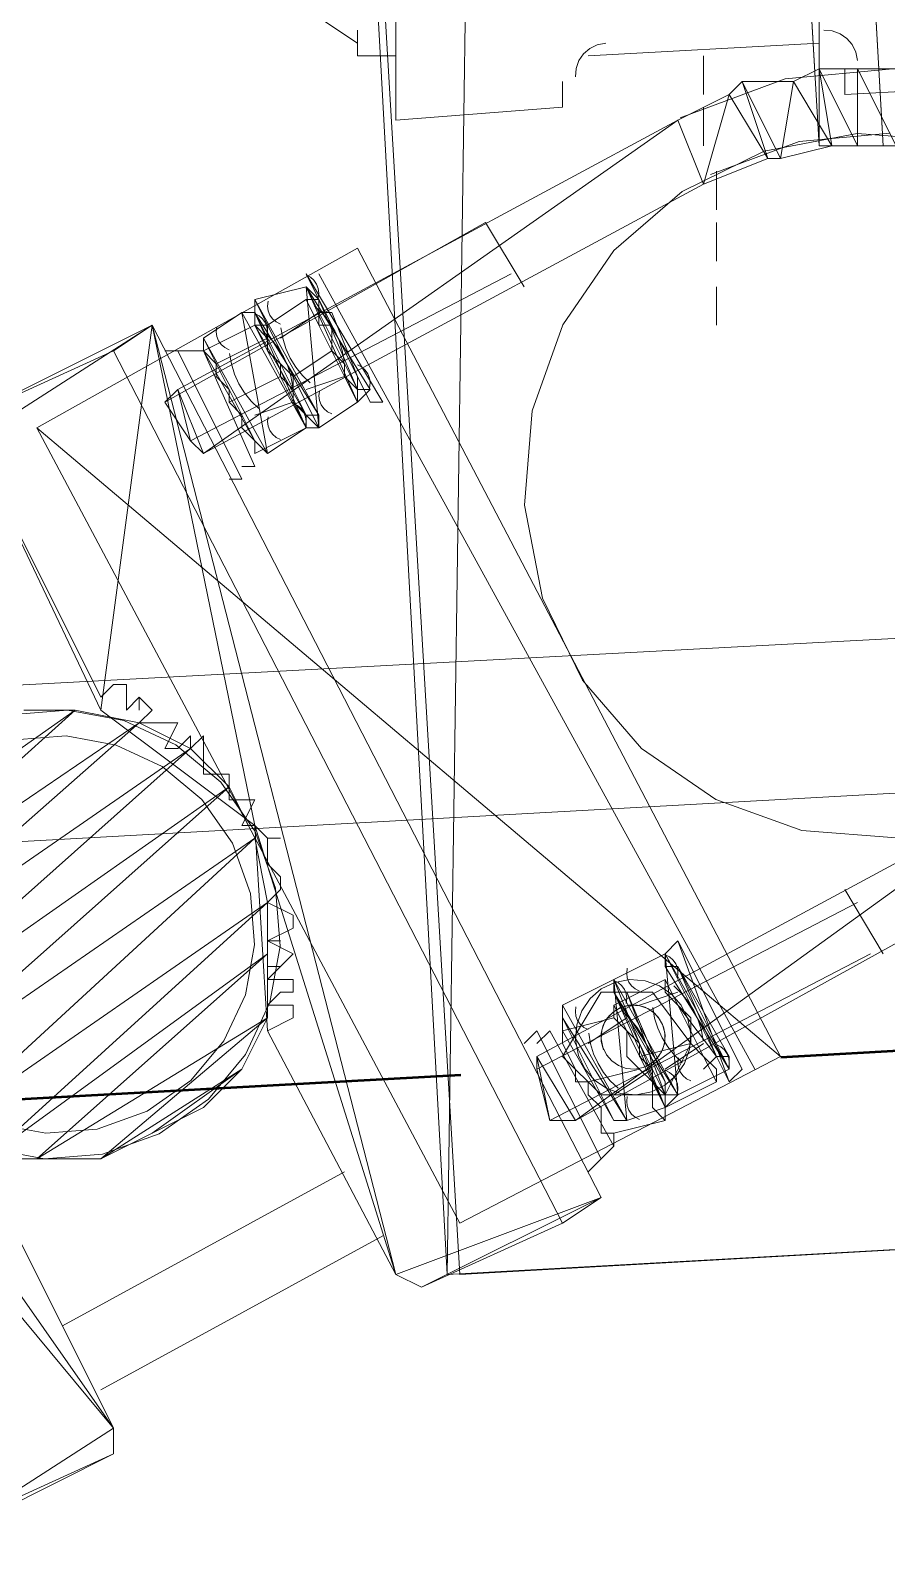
# Paper-space layout '01 Roof Support Layout' of a CAD drawing. Header units: millimetres. Extents: x 5 to 415, y 5 to 292.
# Drawn here: x 117.77 to 121.78, y 73.22 to 80.3 of the extents above; entities that cross this region are included whole.
import ezdxf

# ---------------------------------------------------------------- set-up
doc = ezdxf.new("R2010")
doc.units = ezdxf.units.MM
doc.linetypes.add('DASHED_REVIEW', pattern=[4, 2.5, -1.5])
doc.layers.add('EMBEDDED_BEAMS', color=7, linetype='Continuous')
doc.layers.add('EXISTING', color=7, linetype='Continuous')

# ---------------------------------------------------------------- blocks, each defined once
blk = doc.blocks.new('SHEET_01')
at = {"layer": 'EMBEDDED_BEAMS', "color": 7, "linetype": 'DASHED_REVIEW', "lineweight": 50}
blk.add_line((89.33, 73.73), (266.21, 83.51), dxfattribs=at)
at = {"layer": 'EXISTING', "color": 254, "linetype": 'Continuous', "lineweight": 13}
for p, q in [((119.72, 74.48), (120.62, 137)), ((116.3, 136.76), (119.72, 74.48)), ((119.72, 74.48), (116.3, 136.76)), ((121.16, 84.98), (121.46, 79.76)), ((121.46, 79.76), (121.16, 84.98)), ((121.46, 84.98), (121.76, 79.76)), ((121.46, 79.76), (121.46, 84.98)), ((121.76, 79.76), (121.46, 84.98)), ((119.36, 81.56), (119.78, 74.48)), ((119.12, 80.36), (119.3, 80.24)), ((119.48, 79.88), (119.48, 80.36)), ((119.3, 80.18), (119.3, 80.3)), ((121.5218, 80.2966), (121.4817, 80.2998)), ((121.5584, 80.2835), (121.5218, 80.2966)), ((120.3872, 80.2151), (120.3582, 80.19)), ((121.46, 80.24), (120.38, 80.18)), ((120.4222, 80.2322), (120.3872, 80.2151)), ((120.4617, 80.2398), (120.4222, 80.2322)), ((121.59, 80.2618), (121.5584, 80.2835)), ((121.6151, 80.2328), (121.59, 80.2618)), ((121.6322, 80.1978), (121.6151, 80.2328)), ((119.48, 80.18), (119.3, 80.18)), ((120.3365, 80.1584), (120.3234, 80.1218)), ((120.3582, 80.19), (120.3365, 80.1584)), ((120.92, 80), (120.92, 80.18)), ((121.6398, 80.1583), (121.6322, 80.1978)), ((120.3234, 80.1218), (120.3202, 80.0817)), ((121.8044, 80.1189), (121.3009, 80.0727)), ((121.46, 80.12), (121.34, 80.06)), ((121.52, 79.76), (121.46, 80.12)), ((121.46, 80.12), (121.64, 79.76)), ((121.64, 80.12), (121.46, 80.12)), ((121.58, 80), (121.58, 80.12)), ((121.64, 79.76), (121.64, 80.12)), ((121.64, 80.12), (121.82, 79.76)), ((121.82, 80.12), (121.64, 80.12)), ((120.26, 80.06), (120.26, 79.94)), ((121.3009, 80.0727), (120.8109, 79.8898)), ((121.1, 80.06), (121.04, 80)), ((121.22, 79.7), (121.1, 80.06)), ((121.1, 80.06), (121.28, 79.7)), ((121.34, 80.06), (121.1, 80.06)), ((121.28, 79.7), (121.34, 80.06)), ((121.34, 80.06), (121.52, 79.76)), ((122.78, 80.06), (121.58, 80)), ((120.26, 79.94), (119.48, 79.88)), ((121.04, 80), (120.8, 79.88)), ((120.92, 79.58), (121.04, 80)), ((120.92, 79.76), (120.92, 79.94)), ((121.04, 80), (121.22, 79.7)), ((120.8, 79.88), (118.46, 78.62)), ((118.46, 78.62), (120.8, 79.88)), ((118.58, 78.32), (120.8, 79.88)), ((120.8, 79.88), (120.92, 79.58)), ((121.6386, 79.8174), (121.2039, 79.7343)), ((121.793, 79.8191), (121.367, 79.78)), ((122.0798, 79.7829), (121.6386, 79.8174)), ((121.2039, 79.7343), (120.8195, 79.5464)), ((121.367, 79.78), (120.9523, 79.6252)), ((121.52, 79.76), (121.28, 79.7)), ((121.76, 79.76), (121.46, 79.76)), ((121.46, 79.76), (121.76, 79.76)), ((121.64, 79.76), (121.52, 79.76)), ((121.82, 79.76), (121.64, 79.76)), ((121.22, 79.7), (120.92, 79.58)), ((121.28, 79.7), (121.22, 79.7)), ((120.92, 79.58), (118.58, 78.32)), ((120.98, 79.46), (120.98, 79.64)), ((120.8195, 79.5464), (120.5004, 79.2703)), ((119.9, 79.4), (118.4, 78.56)), ((120.08, 79.1), (119.9, 79.4)), ((120.98, 79.22), (120.98, 79.4)), ((117.8, 78.44), (119.3, 79.28)), ((119.3, 79.28), (117.8, 78.44)), ((119.3, 79.28), (121.28, 75.5)), ((121.28, 75.5), (119.3, 79.28)), ((120.5004, 79.2703), (120.2613, 78.9226)), ((120.02, 79.16), (118.52, 78.38)), ((119.06, 79.16), (119.36, 78.56)), ((119.36, 78.56), (119.06, 79.16)), ((119.06, 79.16), (119.42, 78.56)), ((119.06, 79.16), (119.06, 79.16)), ((119.0803, 79.1447), (119.06, 79.1549)), ((119.12, 79.16), (121.16, 75.44)), ((119.06, 79.1), (118.82, 79.04)), ((119.12, 78.44), (119.06, 79.1)), ((119.06, 79.1), (119.3, 78.56)), ((119.36, 78.62), (119.06, 79.1)), ((119.3, 78.56), (119.06, 79.1)), ((119.06, 79.1), (119.06, 79.1)), ((119.06, 79.1), (119.36, 78.62)), ((119.06, 79.1), (119.3, 78.62)), ((119.12, 79.04), (119.06, 79.1)), ((119.0969, 79.1302), (119.0803, 79.1447)), ((119.1094, 79.1124), (119.0969, 79.1302)), ((119.1172, 79.0921), (119.1094, 79.1124)), ((119.12, 79.0703), (119.1172, 79.0921)), ((120.98, 78.92), (120.98, 79.1)), ((119.12, 78.5), (118.82, 79.04)), ((118.82, 79.04), (118.82, 78.98)), ((118.82, 79.04), (119.12, 78.44)), ((118.88, 78.92), (119.06, 79.04)), ((118.8828, 79.0322), (118.88, 79.0097)), ((119.06, 79.04), (119.12, 79.04)), ((119.12, 78.92), (119.06, 79.04)), ((119.1172, 79.0477), (119.12, 79.0703)), ((119.12, 79.04), (119.12, 78.98)), ((119.3, 78.62), (119.12, 79.04)), ((119.12, 79.04), (119.3, 78.68)), ((118.76, 78.98), (118.58, 78.86)), ((118.88, 78.32), (118.76, 78.98)), ((118.76, 78.98), (119.06, 78.44)), ((119.06, 78.44), (118.76, 78.98)), ((118.76, 78.98), (118.82, 78.98)), ((118.8402, 78.9647), (118.8199, 78.9749)), ((118.82, 78.98), (118.82, 78.98)), ((118.82, 78.98), (119.06, 78.44)), ((119.06, 78.44), (118.82, 78.98)), ((118.82, 78.98), (119.06, 78.5)), ((119.06, 78.5), (118.82, 78.98)), ((118.82, 78.98), (118.82, 78.92)), ((118.82, 78.92), (118.82, 78.98)), ((119.12, 78.5), (118.82, 78.98)), ((118.82, 78.98), (119.12, 78.5)), ((118.8569, 78.9502), (118.8402, 78.9647)), ((118.8694, 78.9324), (118.8569, 78.9502)), ((118.88, 79.0097), (118.8827, 78.9879)), ((118.8827, 78.9879), (118.8906, 78.9676)), ((118.8906, 78.9676), (118.9031, 78.9498)), ((118.9031, 78.9498), (118.9197, 78.9353)), ((119.12, 78.98), (118.94, 78.86)), ((119.1366, 78.9745), (119.1003, 79.0091)), ((119.18, 78.98), (119.12, 78.98)), ((119.12, 78.98), (119.12, 78.92)), ((119.1679, 78.9359), (119.1366, 78.9745)), ((119.3, 78.68), (119.18, 78.98)), ((117.5, 78.5), (118.34, 78.92)), ((118.34, 78.92), (117.5, 78.38)), ((118.1, 77.12), (118.34, 78.92)), ((118.16, 78.8), (118.34, 78.92)), ((118.34, 78.92), (118.82, 76.58)), ((119.48, 74.48), (118.34, 78.92)), ((118.34, 78.92), (119.48, 74.48)), ((120.44, 74.84), (118.34, 78.92)), ((118.34, 78.92), (120.44, 74.84)), ((118.58, 78.8), (118.82, 78.92)), ((118.6428, 78.9122), (118.64, 78.8897)), ((118.64, 78.8897), (118.6427, 78.8679)), ((118.88, 78.8), (118.82, 78.92)), ((118.82, 78.92), (118.88, 78.92)), ((118.82, 78.92), (118.88, 78.86)), ((118.82, 78.92), (118.88, 78.8)), ((118.82, 78.92), (118.82, 78.92)), ((118.82, 78.92), (119.06, 78.5)), ((119.06, 78.5), (118.82, 78.92)), ((118.8965, 78.8545), (118.8603, 78.8891)), ((118.8772, 78.9121), (118.8694, 78.9324)), ((118.88, 78.8903), (118.8772, 78.9121)), ((118.8772, 78.8677), (118.88, 78.8903)), ((118.88, 78.86), (118.88, 78.92)), ((118.9197, 78.9353), (118.94, 78.9251)), ((118.9422, 78.9081), (118.9508, 78.8588)), ((119.24, 78.68), (119.12, 78.92)), ((119.12, 78.92), (119.18, 78.92)), ((119.194, 78.8938), (119.1679, 78.9359)), ((119.18, 78.92), (119.18, 78.86)), ((119.2145, 78.8487), (119.194, 78.8938)), ((120.2613, 78.9226), (120.1171, 78.5198)), ((117.5, 78.5), (118.16, 78.8)), ((120.26, 74.72), (118.16, 78.8)), ((118.46, 78.8), (118.4, 78.8)), ((118.58, 78.8), (118.46, 78.8)), ((118.76, 78.2), (118.46, 78.8)), ((118.58, 78.86), (118.58, 78.86)), ((118.58, 78.86), (118.82, 78.38)), ((118.82, 78.38), (118.58, 78.86)), ((118.58, 78.8), (118.58, 78.86)), ((118.58, 78.86), (118.88, 78.32)), ((118.88, 78.32), (118.58, 78.86)), ((118.82, 78.26), (118.58, 78.8)), ((118.64, 78.74), (118.58, 78.8)), ((118.58, 78.8), (118.58, 78.8)), ((118.82, 78.38), (118.58, 78.8)), ((118.58, 78.8), (118.82, 78.38)), ((118.88, 78.86), (118.64, 78.74)), ((118.6427, 78.8679), (118.6506, 78.8476)), ((118.6506, 78.8476), (118.6631, 78.8298)), ((118.6631, 78.8298), (118.6797, 78.8153)), ((118.6797, 78.8153), (118.7, 78.8051)), ((118.88, 78.86), (118.88, 78.8)), ((118.88, 78.8), (118.88, 78.86)), ((118.94, 78.74), (118.88, 78.8)), ((118.88, 78.8), (118.94, 78.74)), ((119, 78.56), (118.88, 78.8)), ((118.88, 78.8), (119, 78.56)), ((118.9279, 78.8159), (118.8965, 78.8545)), ((118.9539, 78.7738), (118.9279, 78.8159)), ((118.9508, 78.8588), (118.9655, 78.8113)), ((118.9655, 78.8113), (118.986, 78.7662)), ((119, 78.68), (119.18, 78.8)), ((119.18, 78.86), (119.18, 78.8)), ((119.18, 78.8), (119.24, 78.74)), ((119.2292, 78.8012), (119.2145, 78.8487)), ((119.2378, 78.7518), (119.2292, 78.8012)), ((118.64, 78.68), (118.64, 78.74)), ((118.7022, 78.7882), (118.7108, 78.7388)), ((118.7108, 78.7388), (118.7255, 78.6913)), ((119, 78.68), (118.94, 78.74)), ((118.94, 78.74), (118.94, 78.68)), ((118.9745, 78.7287), (118.9539, 78.7738)), ((118.9892, 78.6812), (118.9745, 78.7287)), ((118.986, 78.7662), (119.0121, 78.7241)), ((119.24, 78.74), (119.24, 78.68)), ((119.3202, 78.7247), (119.3, 78.7349)), ((118.7, 78.62), (118.64, 78.68)), ((118.94, 78.68), (118.7, 78.56)), ((118.7255, 78.6913), (118.746, 78.6462)), ((118.94, 78.68), (119, 78.62)), ((118.9977, 78.6318), (118.9892, 78.6812)), ((119, 78.62), (119, 78.68)), ((119.0121, 78.7241), (119.0434, 78.6854)), ((119.0434, 78.6854), (119.0797, 78.6509)), ((119.24, 78.68), (119.06, 78.62)), ((119.24, 78.68), (119.3, 78.62)), ((119.3, 78.56), (119.24, 78.68)), ((119.3, 78.68), (119.3, 78.62)), ((119.3369, 78.7102), (119.3202, 78.7247)), ((119.3494, 78.6924), (119.3369, 78.7102)), ((119.3572, 78.6721), (119.3494, 78.6924)), ((119.36, 78.6503), (119.3572, 78.6721)), ((118.46, 78.62), (118.4, 78.56)), ((118.4, 78.56), (118.46, 78.62)), ((118.52, 78.38), (118.46, 78.62)), ((118.46, 78.62), (118.58, 78.32)), ((118.58, 78.32), (118.46, 78.62)), ((118.7, 78.56), (118.7, 78.62)), ((118.746, 78.6462), (118.7721, 78.6041)), ((118.7721, 78.6041), (118.8034, 78.5655)), ((119, 78.56), (119, 78.62)), ((119, 78.62), (119, 78.56)), ((119.1228, 78.6122), (119.12, 78.5897)), ((119.12, 78.5897), (119.1227, 78.5679)), ((119.3, 78.62), (119.3, 78.56)), ((119.3, 78.56), (119.36, 78.62)), ((119.3, 78.62), (119.36, 78.62)), ((119.3572, 78.6278), (119.36, 78.6503)), ((118.4, 78.56), (118.52, 78.38)), ((118.52, 78.38), (118.4, 78.56)), ((118.7, 78.56), (118.76, 78.5)), ((118.8034, 78.5655), (118.8397, 78.5309)), ((119, 78.56), (118.82, 78.5)), ((119.06, 78.5), (119, 78.56)), ((119, 78.56), (119.06, 78.44)), ((119.0203, 78.5447), (119, 78.5548)), ((119.0369, 78.5302), (119.0203, 78.5447)), ((119.0494, 78.5124), (119.0369, 78.5302)), ((119.3, 78.56), (119.12, 78.44)), ((119.1227, 78.5679), (119.1306, 78.5476)), ((119.1306, 78.5476), (119.1431, 78.5298)), ((119.1431, 78.5298), (119.1597, 78.5153)), ((119.42, 78.56), (119.36, 78.56)), ((120.1171, 78.5198), (120.0825, 78.0786)), ((118.76, 78.5), (118.76, 78.44)), ((118.8828, 78.4922), (118.88, 78.4697)), ((118.88, 78.4697), (118.8827, 78.4478)), ((118.8827, 78.4478), (118.8906, 78.4276)), ((119.0572, 78.4921), (119.0494, 78.5124)), ((119.06, 78.4703), (119.0572, 78.4921)), ((119.0572, 78.4477), (119.06, 78.4703)), ((119.12, 78.44), (119.06, 78.5)), ((119.06, 78.44), (119.06, 78.5)), ((119.06, 78.5), (119.06, 78.44)), ((119.06, 78.5), (119.12, 78.5)), ((119.12, 78.44), (119.12, 78.5)), ((119.1597, 78.5153), (119.18, 78.5051)), ((117.5, 78.38), (118.1, 77.12)), ((118.1, 77.12), (117.5, 78.38)), ((118.1, 77.18), (117.5, 78.38)), ((119.78, 74.72), (117.8, 78.44)), ((117.8, 78.44), (121.28, 75.5)), ((118.58, 78.32), (118.52, 78.38)), ((118.76, 78.44), (118.82, 78.38)), ((118.82, 78.32), (119.06, 78.44)), ((118.82, 78.38), (118.82, 78.32)), ((118.88, 78.32), (118.82, 78.38)), ((119.06, 78.44), (118.88, 78.32)), ((118.8906, 78.4276), (118.9031, 78.4098)), ((118.9031, 78.4098), (118.9197, 78.3953)), ((118.9197, 78.3953), (118.94, 78.3851)), ((119.06, 78.44), (119.12, 78.44)), ((118.76, 78.26), (118.82, 78.26)), ((118.7, 78.2), (118.76, 78.2)), ((120.0825, 78.0786), (120.1656, 77.6439)), ((130.22, 77.9), (113.24, 77)), ((120.1656, 77.6439), (120.3536, 77.2596)), ((118.16, 73.76), (115.22, 77.3)), ((115.22, 77.3), (118.16, 73.76)), ((120.3536, 77.2596), (120.6297, 76.9404)), ((131, 77.24), (112.58, 76.22)), ((118.1, 77.18), (118.16, 77.24)), ((118.16, 77.24), (118.22, 77.24)), ((118.22, 77.24), (118.22, 77.18)), ((118.22, 77.18), (118.22, 77.12)), ((118.22, 77.12), (118.28, 77.18)), ((118.28, 77.18), (118.28, 77.12)), ((118.28, 77.12), (118.28, 77.18)), ((118.28, 77.18), (118.34, 77.12)), ((116.78, 76.04), (117.98, 77.12)), ((117.98, 77.12), (116.78, 76.28)), ((117.9441, 77.1188), (117.6726, 77.0975)), ((117.74, 77.12), (117.98, 77.12)), ((117.98, 77.12), (117.74, 77.12)), ((118.2082, 77.0706), (117.9441, 77.1188)), ((117.98, 77.12), (118.28, 77.06)), ((118.28, 77.06), (117.98, 77.12)), ((118.82, 76.58), (118.1, 77.12)), ((118.34, 77.12), (118.28, 77.06)), ((116.78, 75.74), (118.28, 77.06)), ((118.28, 77.06), (116.78, 76.04)), ((118.4517, 76.9573), (118.2082, 77.0706)), ((118.28, 77.06), (118.34, 77.06)), ((118.28, 77.06), (118.52, 76.94)), ((118.52, 76.94), (118.28, 77.06)), ((118.34, 77.06), (118.4, 77.06)), ((118.4, 77.06), (118.46, 77.06)), ((118.46, 77.06), (118.4, 76.94)), ((117.9379, 76.9989), (117.6975, 76.9801)), ((118.1719, 76.9562), (117.9379, 76.9989)), ((118.46, 76.94), (118.52, 77)), ((118.52, 77), (118.52, 76.94)), ((118.52, 76.94), (118.58, 77)), ((118.58, 77), (118.58, 76.94)), ((118.52, 76.94), (116.78, 75.74)), ((116.9, 75.5), (118.52, 76.94)), ((118.3875, 76.8559), (118.1719, 76.9562)), ((118.4, 76.94), (118.46, 76.94)), ((118.661, 76.7832), (118.4517, 76.9573)), ((118.52, 76.94), (118.7, 76.76)), ((118.7, 76.76), (118.52, 76.94)), ((118.58, 76.94), (118.58, 76.88)), ((120.6297, 76.9404), (120.9774, 76.7013)), ((118.5729, 76.7017), (118.3875, 76.8559)), ((118.58, 76.88), (118.58, 76.82)), ((118.58, 76.82), (118.7, 76.82)), ((118.7, 76.82), (118.7, 76.7)), ((118.7, 76.76), (116.9, 75.5)), ((117.08, 75.32), (118.7, 76.76)), ((118.8226, 76.5525), (118.661, 76.7832)), ((118.7, 76.76), (118.82, 76.52)), ((118.82, 76.52), (118.7, 76.76)), ((122.48, 76.76), (120.14, 75.5)), ((120.14, 75.5), (122.48, 76.76)), ((120.32, 75.2), (122.48, 76.76)), ((118.716, 76.4973), (118.5729, 76.7017)), ((118.7, 76.7), (118.82, 76.7)), ((118.82, 76.7), (118.76, 76.58)), ((120.9774, 76.7013), (121.3801, 76.5571)), ((118.76, 76.58), (118.82, 76.58)), ((118.88, 75.62), (118.82, 76.58)), ((118.82, 76.58), (119.48, 74.48)), ((118.82, 76.58), (118.88, 76.52)), ((118.9175, 76.2873), (118.8226, 76.5525)), ((121.3801, 76.5571), (121.8214, 76.5225)), ((118.82, 76.52), (117.08, 75.32)), ((117.32, 75.14), (118.82, 76.52)), ((118.8001, 76.2625), (118.716, 76.4973)), ((118.82, 76.52), (118.88, 76.22)), ((118.88, 76.22), (118.82, 76.52)), ((118.88, 76.52), (118.94, 76.52)), ((118.94, 76.52), (118.88, 76.52)), ((118.88, 76.52), (118.88, 76.4)), ((118.88, 76.4), (118.94, 76.34)), ((122.6, 76.46), (120.32, 75.2)), ((118.94, 76.34), (118.94, 76.28)), ((118.8189, 76.0221), (118.8001, 76.2625)), ((118.94, 76.28), (118.88, 76.22)), ((118.9388, 76.0159), (118.9175, 76.2873)), ((121.76, 75.98), (121.58, 76.28)), ((118.88, 76.22), (117.32, 75.14)), ((117.56, 75.02), (118.88, 76.22)), ((118.88, 76.22), (119, 76.16)), ((118.88, 76.22), (118.88, 75.98)), ((118.88, 75.98), (118.88, 76.22)), ((121.64, 76.22), (120.14, 75.44)), ((119, 76.16), (119, 76.1)), ((119, 76.1), (118.88, 76.04)), ((119, 75.98), (118.88, 76.04)), ((118.88, 76.04), (118.94, 76.04)), ((120.8, 76.04), (120.74, 75.98)), ((121.04, 75.38), (120.8, 76.04)), ((120.8, 76.04), (121.1, 75.44)), ((118.88, 75.98), (117.56, 75.02)), ((117.8, 75.02), (118.88, 75.98)), ((118.7762, 75.7881), (118.8189, 76.0221)), ((118.88, 75.98), (118.88, 75.68)), ((118.88, 75.68), (118.88, 75.98)), ((118.8906, 75.7517), (118.9388, 76.0159)), ((118.94, 75.92), (119, 75.98)), ((121.7, 75.98), (120.2, 75.2)), ((120.74, 75.98), (120.5, 75.86)), ((120.8, 75.32), (120.74, 75.98)), ((120.74, 75.98), (121.04, 75.44)), ((121.04, 75.44), (120.74, 75.98)), ((120.74, 75.98), (120.74, 75.92)), ((120.74, 75.98), (121.04, 75.38)), ((121.04, 75.38), (120.74, 75.98)), ((120.7602, 75.9647), (120.74, 75.9749)), ((118.88, 75.86), (118.94, 75.92)), ((118.94, 75.92), (118.88, 75.92)), ((118.88, 75.92), (118.94, 75.92)), ((120.5628, 75.9122), (120.56, 75.8897)), ((120.74, 75.92), (120.74, 75.92)), ((120.74, 75.92), (121.04, 75.44)), ((121.04, 75.44), (120.74, 75.92)), ((120.8, 75.92), (120.74, 75.92)), ((120.7769, 75.9502), (120.7602, 75.9647)), ((120.7894, 75.9324), (120.7769, 75.9502)), ((120.7972, 75.9121), (120.7894, 75.9324)), ((120.8, 75.8903), (120.7972, 75.9121)), ((121.04, 75.44), (120.8, 75.92)), ((120.8, 75.92), (121.04, 75.5)), ((120.98, 75.5), (120.8, 75.92)), ((121.04, 75.5), (120.8, 75.92)), ((118.94, 75.86), (118.88, 75.86)), ((119, 75.86), (118.94, 75.86)), ((119, 75.8), (119, 75.86)), ((120.5, 75.86), (120.26, 75.74)), ((120.5039, 75.846), (120.441, 75.8152)), ((120.5, 75.74), (120.74, 75.86)), ((120.56, 75.2), (120.5, 75.86)), ((120.5, 75.86), (120.74, 75.26)), ((120.5, 75.8), (120.5, 75.86)), ((120.5, 75.86), (120.8, 75.32)), ((120.8, 75.32), (120.5, 75.86)), ((120.5, 75.86), (120.5, 75.86)), ((120.5203, 75.8447), (120.5, 75.8549)), ((120.575, 75.8596), (120.5039, 75.846)), ((120.5369, 75.8302), (120.5203, 75.8447)), ((120.5494, 75.8124), (120.5369, 75.8302)), ((120.56, 75.8897), (120.5627, 75.8679)), ((120.5627, 75.8679), (120.5706, 75.8476)), ((120.5706, 75.8476), (120.5831, 75.8298)), ((120.6472, 75.8539), (120.575, 75.8596)), ((120.5831, 75.8298), (120.5997, 75.8153)), ((120.7131, 75.8303), (120.6472, 75.8539)), ((120.77, 75.7912), (120.7131, 75.8303)), ((120.74, 75.86), (120.74, 75.8)), ((120.74, 75.86), (120.8, 75.74)), ((120.8166, 75.7945), (120.7803, 75.8291)), ((120.7972, 75.8677), (120.8, 75.8903)), ((118.6759, 75.5725), (118.7762, 75.7881)), ((118.88, 75.74), (118.94, 75.8)), ((118.94, 75.8), (119, 75.8)), ((120.44, 75.8), (120.26, 75.5)), ((120.3888, 75.7701), (120.3497, 75.7132)), ((120.441, 75.8152), (120.3888, 75.7701)), ((120.44, 75.8), (120.68, 75.8)), ((120.74, 75.26), (120.5, 75.8)), ((120.5, 75.8), (120.8, 75.32)), ((120.8, 75.32), (120.5, 75.8)), ((120.5, 75.8), (120.74, 75.32)), ((120.74, 75.38), (120.5, 75.8)), ((120.56, 75.8), (120.5, 75.8)), ((120.5, 75.8), (120.56, 75.8)), ((120.74, 75.32), (120.5, 75.8)), ((120.5572, 75.7921), (120.5494, 75.8124)), ((120.56, 75.7703), (120.5572, 75.7921)), ((120.5572, 75.7477), (120.56, 75.7703)), ((120.74, 75.32), (120.56, 75.8)), ((120.56, 75.8), (120.74, 75.38)), ((120.74, 75.38), (120.56, 75.8)), ((120.5997, 75.8153), (120.62, 75.8051)), ((120.8, 75.8), (120.62, 75.74)), ((120.68, 75.8), (120.86, 75.56)), ((120.74, 75.8), (120.8, 75.74)), ((120.8152, 75.739), (120.77, 75.7912)), ((120.8479, 75.7559), (120.8166, 75.7945)), ((120.874, 75.7138), (120.8479, 75.7559)), ((118.7773, 75.5082), (118.8906, 75.7517)), ((118.94, 75.74), (118.88, 75.74)), ((118.88, 75.74), (118.94, 75.74)), ((119, 75.74), (118.94, 75.74)), ((119, 75.68), (119, 75.74)), ((120.26, 75.74), (120.26, 75.74)), ((120.26, 75.74), (120.56, 75.2)), ((120.56, 75.2), (120.26, 75.74)), ((120.26, 75.68), (120.26, 75.74)), ((120.3228, 75.7322), (120.32, 75.7097)), ((120.32, 75.7097), (120.3228, 75.6879)), ((120.3228, 75.6879), (120.3306, 75.6676)), ((120.3497, 75.7132), (120.3261, 75.6473)), ((120.4782, 75.69), (120.4565, 75.6584)), ((120.4964, 75.7073), (120.4694, 75.6793)), ((120.5072, 75.7151), (120.4782, 75.69)), ((120.531, 75.7279), (120.4964, 75.7073)), ((120.5, 75.68), (120.5, 75.74)), ((120.5, 75.74), (120.56, 75.62)), ((120.56, 75.62), (120.5, 75.74)), ((120.5422, 75.7322), (120.5072, 75.7151)), ((120.5697, 75.7387), (120.531, 75.7279)), ((120.5765, 75.6745), (120.5402, 75.7091)), ((120.5817, 75.7398), (120.5422, 75.7322)), ((120.6086, 75.7389), (120.5697, 75.7387)), ((120.6218, 75.7366), (120.5817, 75.7398)), ((120.6458, 75.7293), (120.6086, 75.7389)), ((120.6584, 75.7235), (120.6218, 75.7366)), ((120.6793, 75.7106), (120.6458, 75.7293)), ((120.69, 75.7018), (120.6584, 75.7235)), ((120.7073, 75.6836), (120.6793, 75.7106)), ((120.6822, 75.7282), (120.6908, 75.6788)), ((120.7151, 75.6728), (120.69, 75.7018)), ((120.98, 75.5), (120.8, 75.74)), ((120.8, 75.74), (120.86, 75.68)), ((120.8, 75.74), (120.92, 75.5)), ((120.846, 75.6761), (120.8152, 75.739)), ((120.8945, 75.6687), (120.874, 75.7138)), ((118.88, 75.68), (117.8, 75.02)), ((118.1, 75.02), (118.88, 75.68)), ((118.88, 75.68), (118.76, 75.44)), ((118.76, 75.44), (118.88, 75.68)), ((118.88, 75.62), (119, 75.68)), ((119.48, 74.48), (118.88, 75.62)), ((120.14, 75.62), (120.08, 75.56)), ((120.2, 75.62), (120.14, 75.56)), ((120.44, 75.02), (120.14, 75.62)), ((120.5, 75.08), (120.2, 75.62)), ((120.26, 75.62), (120.5, 75.68)), ((120.26, 75.68), (120.26, 75.68)), ((120.26, 75.68), (120.5, 75.2)), ((120.5, 75.2), (120.26, 75.68)), ((120.26, 75.62), (120.26, 75.68)), ((120.26, 75.68), (120.56, 75.2)), ((120.56, 75.2), (120.26, 75.68)), ((120.26, 75.56), (120.26, 75.62)), ((120.26, 75.62), (120.26, 75.56)), ((120.5, 75.2), (120.26, 75.62)), ((120.3261, 75.6473), (120.3204, 75.575)), ((120.3306, 75.6676), (120.3431, 75.6498)), ((120.3431, 75.6498), (120.3597, 75.6353)), ((120.3597, 75.6353), (120.38, 75.6251)), ((120.56, 75.68), (120.38, 75.56)), ((120.4434, 75.6218), (120.4402, 75.5817)), ((120.4507, 75.6458), (120.4411, 75.6086)), ((120.4565, 75.6584), (120.4434, 75.6218)), ((120.4694, 75.6793), (120.4507, 75.6458)), ((120.5, 75.68), (120.56, 75.62)), ((120.56, 75.62), (120.5, 75.68)), ((120.56, 75.62), (120.56, 75.5)), ((120.56, 75.62), (120.68, 75.38)), ((120.68, 75.38), (120.56, 75.62)), ((120.62, 75.56), (120.56, 75.62)), ((120.6079, 75.6359), (120.5765, 75.6745)), ((120.6339, 75.5938), (120.6079, 75.6359)), ((120.6908, 75.6788), (120.7055, 75.6313)), ((120.7055, 75.6313), (120.726, 75.5862)), ((120.7279, 75.649), (120.7073, 75.6836)), ((120.7322, 75.6378), (120.7151, 75.6728)), ((120.7387, 75.6103), (120.7279, 75.649)), ((120.7398, 75.5983), (120.7322, 75.6378)), ((120.8596, 75.605), (120.846, 75.6761)), ((120.86, 75.68), (120.86, 75.56)), ((120.9092, 75.6212), (120.8945, 75.6687)), ((120.9178, 75.5718), (120.9092, 75.6212)), ((116.9, 75.56), (118.16, 73.76)), ((118.5217, 75.3871), (118.6759, 75.5725)), ((120.32, 75.44), (120.26, 75.56)), ((120.3204, 75.575), (120.334, 75.5039)), ((120.3822, 75.6082), (120.3908, 75.5588)), ((120.3908, 75.5588), (120.4055, 75.5113)), ((120.4402, 75.5817), (120.4478, 75.5422)), ((120.4411, 75.6086), (120.4413, 75.5697)), ((120.4413, 75.5697), (120.4521, 75.531)), ((120.86, 75.56), (120.62, 75.5)), ((120.62, 75.5), (120.62, 75.56)), ((120.6545, 75.5487), (120.6339, 75.5938)), ((120.6692, 75.5012), (120.6545, 75.5487)), ((120.7235, 75.5216), (120.7366, 75.5582)), ((120.726, 75.5862), (120.7521, 75.5441)), ((120.7292, 75.5342), (120.7389, 75.5714)), ((120.7366, 75.5582), (120.7398, 75.5983)), ((120.7389, 75.5714), (120.7387, 75.6103)), ((120.86, 75.56), (120.74, 75.32)), ((120.92, 75.56), (120.74, 75.44)), ((120.7521, 75.5441), (120.7834, 75.5055)), ((120.8539, 75.5328), (120.8596, 75.605)), ((120.92, 75.5), (120.86, 75.56)), ((121.0002, 75.5447), (120.9799, 75.5549)), ((121.0169, 75.5302), (121.0002, 75.5447)), ((118.6032, 75.299), (118.7773, 75.5082)), ((121.28, 75.5), (119.78, 74.72)), ((120.2, 75.2), (120.14, 75.5)), ((120.14, 75.5), (120.14, 75.44)), ((120.14, 75.5), (120.32, 75.2)), ((120.14, 75.44), (120.14, 75.5)), ((120.32, 75.2), (120.14, 75.5)), ((120.26, 75.5), (120.44, 75.32)), ((120.334, 75.5039), (120.3648, 75.441)), ((120.4055, 75.5113), (120.426, 75.4662)), ((120.4478, 75.5422), (120.4649, 75.5072)), ((120.4649, 75.5072), (120.49, 75.4782)), ((120.49, 75.4782), (120.5216, 75.4565)), ((120.56, 75.5), (120.62, 75.44)), ((120.62, 75.5), (120.68, 75.44)), ((120.649, 75.4521), (120.6836, 75.4727)), ((120.6777, 75.4518), (120.6692, 75.5012)), ((120.6728, 75.4649), (120.7018, 75.49)), ((120.6836, 75.4727), (120.7106, 75.5007)), ((120.7018, 75.49), (120.7235, 75.5216)), ((120.7106, 75.5007), (120.7292, 75.5342)), ((120.7834, 75.5055), (120.8197, 75.4709)), ((120.8028, 75.4923), (120.8, 75.4697)), ((120.8303, 75.4668), (120.8539, 75.5328)), ((120.92, 75.44), (120.98, 75.5)), ((120.98, 75.44), (120.92, 75.5)), ((120.92, 75.5), (120.98, 75.38)), ((121.04, 75.5), (120.98, 75.5)), ((121.0294, 75.5124), (121.0169, 75.5302)), ((121.0372, 75.4921), (121.0294, 75.5124)), ((121.04, 75.4703), (121.0372, 75.4921)), ((121.04, 75.5), (121.04, 75.44)), ((118.76, 75.44), (118.1, 75.02)), ((118.34, 75.14), (118.76, 75.44)), ((118.58, 75.26), (118.76, 75.44)), ((120.14, 75.44), (120.2, 75.2)), ((120.2, 75.2), (120.14, 75.44)), ((120.32, 75.38), (120.32, 75.44)), ((120.3648, 75.441), (120.4099, 75.3888)), ((120.62, 75.44), (120.38, 75.38)), ((120.426, 75.4662), (120.4521, 75.4241)), ((120.4521, 75.4241), (120.4834, 75.3855)), ((120.68, 75.44), (120.5, 75.32)), ((120.5216, 75.4565), (120.5582, 75.4434)), ((120.5582, 75.4434), (120.5983, 75.4402)), ((120.5983, 75.4402), (120.6378, 75.4478)), ((120.68, 75.38), (120.62, 75.44)), ((120.6378, 75.4478), (120.6728, 75.4649)), ((120.68, 75.44), (120.68, 75.38)), ((120.739, 75.3648), (120.7912, 75.4099)), ((120.7602, 75.4247), (120.74, 75.4348)), ((120.7769, 75.4102), (120.7602, 75.4247)), ((120.7894, 75.3924), (120.7769, 75.4102)), ((120.7912, 75.4099), (120.8303, 75.4668)), ((120.8, 75.4697), (120.8027, 75.4479)), ((121.04, 75.44), (120.8, 75.32)), ((120.8027, 75.4479), (120.8106, 75.4276)), ((120.8106, 75.4276), (120.8231, 75.4098)), ((120.8231, 75.4098), (120.8397, 75.3953)), ((120.98, 75.38), (120.98, 75.44)), ((121.0372, 75.4478), (121.04, 75.4703)), ((121.1, 75.44), (121.04, 75.38)), ((118.3173, 75.244), (118.5217, 75.3871)), ((120.38, 75.38), (120.32, 75.38)), ((120.38, 75.32), (120.38, 75.38)), ((120.4099, 75.3888), (120.4668, 75.3497)), ((120.4668, 75.3497), (120.5327, 75.3261)), ((120.4834, 75.3855), (120.5197, 75.3509)), ((120.6049, 75.3204), (120.6761, 75.334)), ((120.6761, 75.334), (120.739, 75.3648)), ((120.68, 75.38), (120.74, 75.26)), ((120.68, 75.26), (120.68, 75.38)), ((120.74, 75.26), (120.68, 75.38)), ((120.68, 75.38), (120.74, 75.32)), ((120.74, 75.26), (120.98, 75.38)), ((120.74, 75.32), (120.74, 75.38)), ((120.74, 75.38), (120.74, 75.32)), ((120.7972, 75.3721), (120.7894, 75.3924)), ((120.8, 75.3503), (120.7972, 75.3721)), ((120.7972, 75.3277), (120.8, 75.3503)), ((120.8397, 75.3953), (120.86, 75.3851)), ((118.58, 75.26), (118.34, 75.14)), ((118.34, 75.14), (118.58, 75.26)), ((118.3725, 75.1374), (118.6032, 75.299)), ((120.44, 75.26), (120.38, 75.32)), ((120.44, 75.32), (120.74, 75.32)), ((120.44, 75.2), (120.44, 75.26)), ((120.5327, 75.3261), (120.6049, 75.3204)), ((120.5628, 75.3122), (120.56, 75.2897)), ((120.56, 75.2897), (120.5627, 75.2679)), ((120.74, 75.26), (120.56, 75.2)), ((120.5627, 75.2679), (120.5706, 75.2476)), ((120.74, 75.2), (120.68, 75.26)), ((120.74, 75.32), (120.74, 75.26)), ((120.8, 75.32), (120.74, 75.26)), ((120.74, 75.32), (120.8, 75.32)), ((120.8, 75.32), (120.74, 75.32)), ((120.74, 75.26), (120.74, 75.2)), ((118.0825, 75.1599), (118.3173, 75.244)), ((120.32, 75.2), (120.2, 75.2)), ((120.44, 75.14), (120.44, 75.2)), ((120.74, 75.2), (120.5, 75.14)), ((120.56, 75.2), (120.5, 75.2)), ((120.5706, 75.2476), (120.5831, 75.2298)), ((120.5831, 75.2298), (120.5997, 75.2153)), ((120.5997, 75.2153), (120.62, 75.2051)), ((117.6081, 75.1837), (117.8421, 75.1411)), ((117.8421, 75.1411), (118.0825, 75.1599)), ((118.1, 75.02), (118.34, 75.14)), ((118.1073, 75.0424), (118.3725, 75.1374)), ((120.5, 75.14), (120.44, 75.14)), ((120.5, 75.14), (120.5, 75.08)), ((117.5717, 75.0694), (117.8359, 75.0212)), ((120.44, 75.02), (120.5, 75.08)), ((117.56, 75.02), (117.8, 75.02)), ((117.8, 75.02), (118.1, 75.02)), ((117.8359, 75.0212), (118.1073, 75.0424)), ((120.38, 74.96), (120.44, 75.02)), ((118.16, 73.76), (117.56, 74.96)), ((117.56, 74.96), (118.16, 73.76)), ((119.24, 74.96), (117.92, 74.24)), ((119.48, 74.48), (120.44, 74.84)), ((120.44, 74.84), (119.6, 74.42)), ((120.44, 74.84), (120.26, 74.72)), ((120.26, 74.72), (119.6, 74.42)), ((124.04, 74.72), (119.72, 74.48)), ((119.78, 74.48), (124.04, 74.72)), ((118.1, 73.94), (119.42, 74.66)), ((119.6, 74.42), (119.48, 74.48)), ((118.16, 73.76), (117.32, 73.22)), ((118.16, 73.64), (118.16, 73.76)), ((118.16, 73.76), (118.16, 73.64)), ((117.32, 73.22), (118.16, 73.64)), ((118.16, 73.64), (117.5, 73.34))]:
    blk.add_line(p, q, dxfattribs=at)

psp = doc.layouts.new('01 Roof Support Layout')

# ---------------------------------------------------------------- block references
psp.add_blockref('SHEET_01', (0, 0))

doc.saveas('drawing.dxf')
